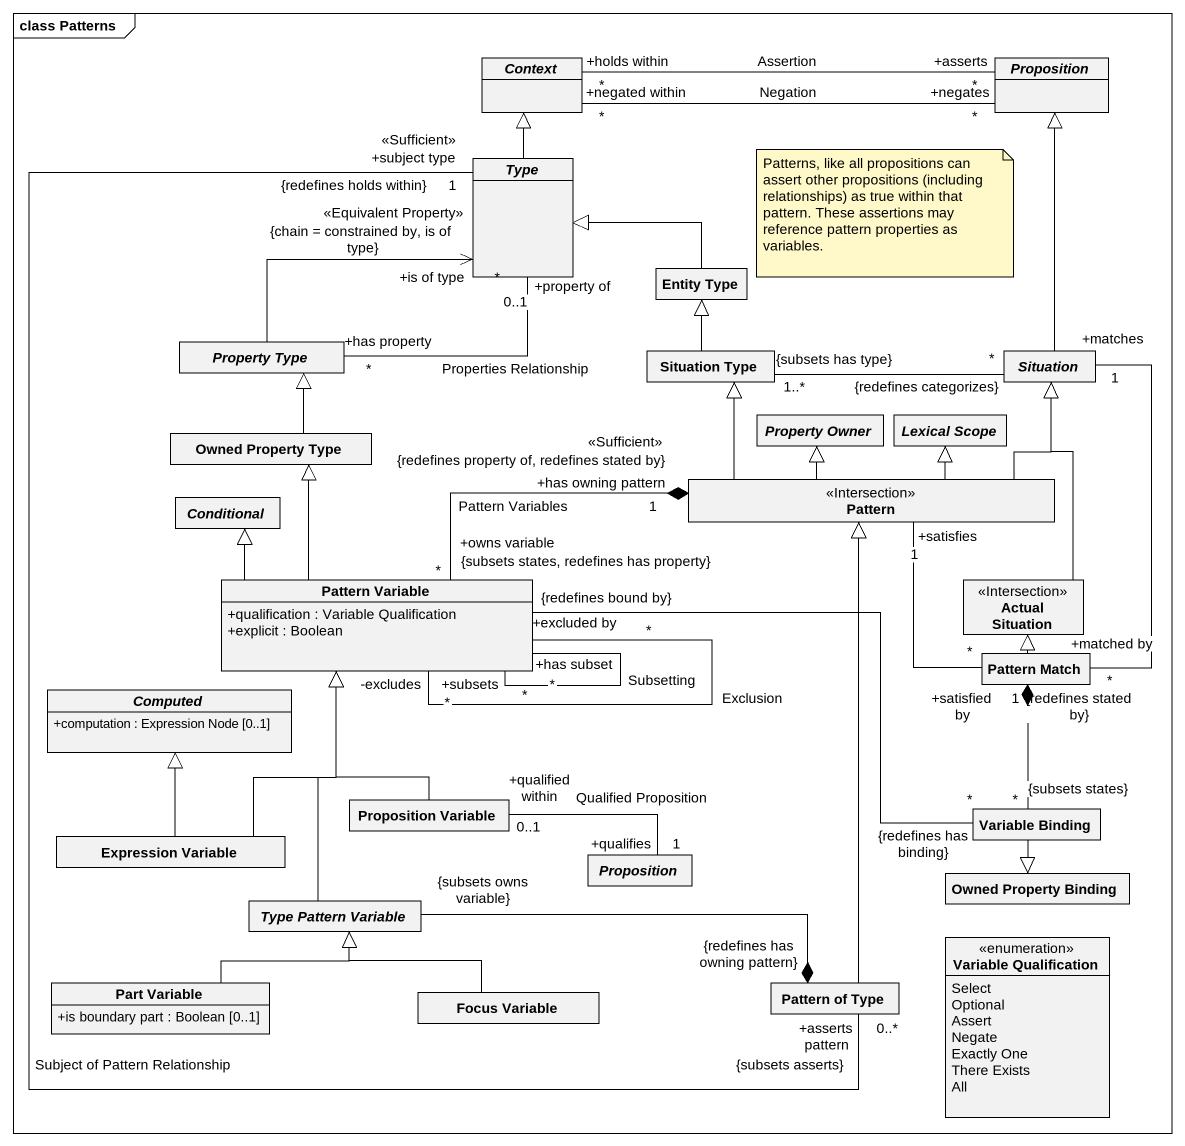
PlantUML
@startuml
mainframe class Patterns
hide circle
hide empty members
skinparam classAttributeIconSize 0
abstract class Context
abstract class Proposition
abstract class Type
class "Entity Type" as Entity_Type
abstract class "Property Type" as Property_Type
class "Situation Type" as Situation_Type
abstract class Situation
class "Owned Property Type" as Owned_Property_Type
abstract class "Property Owner" as Property_Owner
abstract class "Lexical Scope" as Lexical_Scope
abstract class Conditional
class Pattern <<Intersection>>
class "Pattern Variable" as Pattern_Variable {
  +qualification : Variable Qualification
  +explicit : Boolean
}
class "Actual Situation" as Actual_Situation <<Intersection>>
abstract class Computed {
  +computation : Expression Node [0..1]
}
class "Pattern Match" as Pattern_Match
class "Proposition Variable" as Proposition_Variable
class "Variable Binding" as Variable_Binding
class "Expression Variable" as Expression_Variable
abstract class "Proposition" as Proposition_2
class "Owned Property Binding" as Owned_Property_Binding
abstract class "Type Pattern Variable" as Type_Pattern_Variable
enum "Variable Qualification" as Variable_Qualification {
  Select
  Optional
  Assert
  Negate
  Exactly One
  There Exists
  All
}
class "Part Variable" as Part_Variable {
  +is boundary part : Boolean [0..1]
}
class "Focus Variable" as Focus_Variable
class "Pattern of Type" as Pattern_of_Type
Context "+holds within\n*" -right- "+asserts\n*" Proposition : Assertion
Context "+negated within\n*" -right- "+negates\n*" Proposition : Negation
Type -up-|> Context
Type "+property of\n0..1" -left- "+has property\n*" Property_Type : Properties Relationship
Type "+subject type\n1\n{redefines holds within}\n<<Sufficient>>" -- "+asserts pattern\n0..*\n{subsets asserts}" Pattern_of_Type : Subject of Pattern Relationship
Entity_Type -left-|> Type
Property_Type -right-> "+is of type\n*\n{chain = constrained by, is of type}\n<<Equivalent Property>>" Type
Situation_Type -up-|> Entity_Type
Situation_Type "1..*\n{subsets has type}" -right- "{redefines categorizes}\n*" Situation
Situation -up-|> Proposition
Owned_Property_Type -up-|> Property_Type
Pattern -up-|> Situation_Type
Pattern -up-|> Situation
Pattern -up-|> Property_Owner
Pattern -up-|> Lexical_Scope
Pattern "{redefines property of, redefines stated by}\n1\n+has owning pattern\n<<Sufficient>>" *-left- "{subsets states, redefines has property}\n*\n+owns variable" Pattern_Variable : Pattern Variables
Pattern_Variable -up-|> Owned_Property_Type
Pattern_Variable -up-|> Conditional
Pattern_Variable "+has subset\n*" -- "+subsets\n*" Pattern_Variable : Subsetting
Pattern_Variable "-excludes\n*" -- "+excluded by\n*" Pattern_Variable : Exclusion
Actual_Situation -up-|> Situation
Pattern_Match "+matched by\n*" -up- "+matches\n1" Situation
Pattern_Match "+satisfied by\n*" -up- "+satisfies\n1" Pattern
Pattern_Match -up-|> Actual_Situation
Pattern_Match "{redefines stated by}\n1" *-- "{subsets states}\n*" Variable_Binding
Proposition_Variable -up-|> Pattern_Variable
Proposition_Variable "0..1\n+qualified within" -right- "+qualifies\n1" Proposition_2 : Qualified Proposition
Variable_Binding "{redefines has binding}\n*" -left- "{redefines bound by}" Pattern_Variable
Variable_Binding --|> Owned_Property_Binding
Expression_Variable -up-|> Pattern_Variable
Expression_Variable -up-|> Computed
Type_Pattern_Variable -up-|> Pattern_Variable
Part_Variable -right-|> Type_Pattern_Variable
Focus_Variable -left-|> Type_Pattern_Variable
Pattern_of_Type -up-|> Pattern
Pattern_of_Type "{redefines has owning pattern}" *-left- "{subsets owns variable}" Type_Pattern_Variable
note as N1
  Patterns, like all propositions can assert other propositions (including relationships) as true within that pattern. These assertions may reference pattern properties as variables.
end note
@enduml
